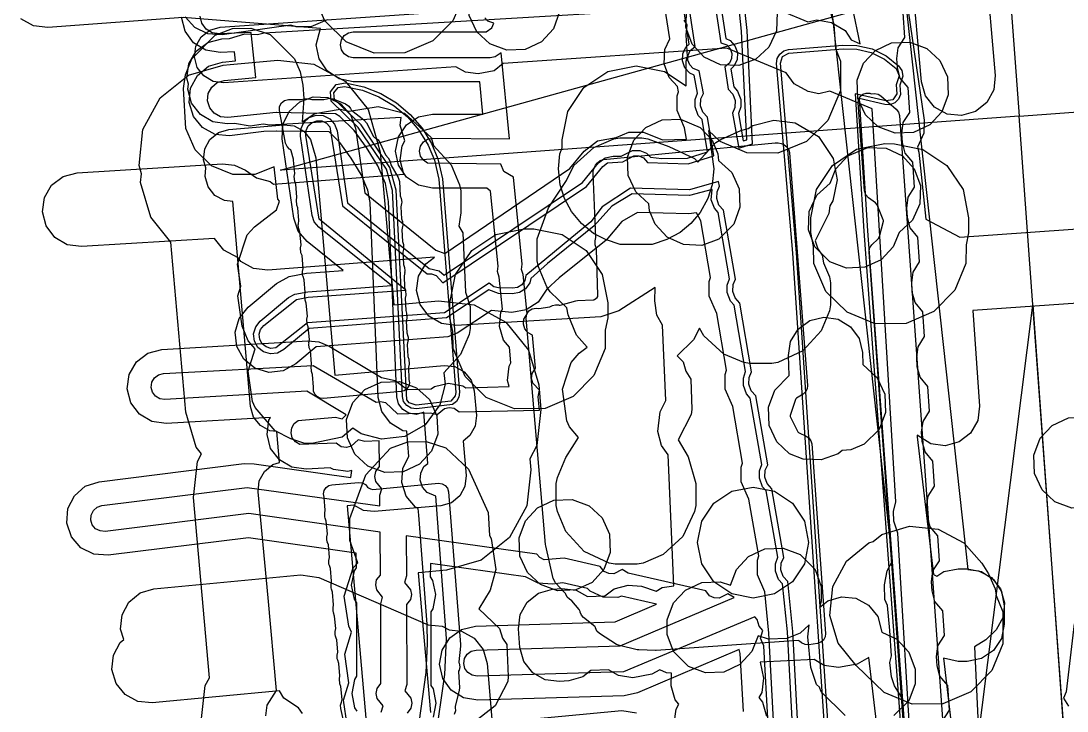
# Model space of a CAD drawing. Header units: metres. Extents: x -3943 to -3664, y 4962 to 6622.
# Drawn here: x -3884.9 to -3828.4, y 5643.8 to 5681.1 of the extents above; entities that cross this region are included whole.
import ezdxf

# ---------------------------------------------------------------- set-up
doc = ezdxf.new("R2010")
doc.units = ezdxf.units.M
doc.layers.add('AI_GREENING_EXCLUSIONS', color=1, linetype='Continuous')
doc.layers.add('AI_GREENING_LAWN', color=82, linetype='Continuous')

msp = doc.modelspace()

# ---------------------------------------------------------------- linework, layer by layer
at = {"layer": 'AI_GREENING_EXCLUSIONS'}
for points in [[(-3838.122, 5682.093), (-3833.914, 5715.825), (-3831.571, 5683.911), (-3830.985, 5675.932), (-3870.877, 5673.003), (-3838.122, 5682.093)], [(-3857.865, 5684.415), (-3856.948, 5684.074), (-3856.249, 5683.427), (-3855.84, 5682.545), (-3855.801, 5681.559), (-3856.142, 5680.642), (-3856.789, 5679.943), (-3857.671, 5679.534), (-3858.657, 5679.495), (-3859.574, 5679.836), (-3860.273, 5680.483), (-3860.682, 5681.365), (-3860.721, 5682.351), (-3860.38, 5683.268), (-3859.733, 5683.967), (-3858.851, 5684.376), (-3857.865, 5684.415)], [(-3845.926, 5683.542), (-3845.045, 5683.133), (-3844.397, 5682.434), (-3844.056, 5681.517), (-3844.095, 5680.531), (-3844.504, 5679.649), (-3845.203, 5679.002), (-3846.12, 5678.661), (-3847.107, 5678.7), (-3847.988, 5679.109), (-3848.635, 5679.808), (-3848.977, 5680.725), (-3848.937, 5681.711), (-3848.528, 5682.593), (-3847.829, 5683.24), (-3846.912, 5683.582), (-3845.926, 5683.542)], [(-3872.484, 5680.684), (-3871.434, 5680.332), (-3870.124, 5679.027), (-3869.824, 5678.317), (-3869.669, 5677.598), (-3869.63, 5676.881), (-3869.707, 5675.618), (-3869.019, 5676.066), (-3867.666, 5676.306), (-3867.154, 5676.196), (-3865.613, 5676.441), (-3864.184, 5676.08), (-3862.747, 5674.773), (-3862.609, 5674.339), (-3861.657, 5673.301), (-3861.203, 5672.217), (-3861.138, 5671.895), (-3861.138, 5670.708), (-3861.251, 5669.99), (-3861.033, 5669.628), (-3860.885, 5666.426), (-3860.633, 5665.656), (-3860.633, 5664.468), (-3860.698, 5664.146), (-3861.151, 5663.062), (-3862.058, 5662.07), (-3861.988, 5661.45), (-3862.273, 5660.34), (-3863.072, 5659.27), (-3864.173, 5658.639), (-3865.417, 5658.483), (-3866.527, 5658.768), (-3866.969, 5659.079), (-3867.544, 5658.601), (-3869.196, 5658.256), (-3869.62, 5658.275), (-3870.323, 5658.504), (-3871.171, 5658.933), (-3872.249, 5660.202), (-3872.396, 5660.528), (-3872.632, 5662.158), (-3872.257, 5663.362), (-3872.626, 5663.795), (-3872.951, 5664.589), (-3873.187, 5666.218), (-3873.024, 5666.755), (-3873.196, 5667.944), (-3872.686, 5669.518), (-3872.285, 5669.959), (-3871.091, 5670.869), (-3870.944, 5671.332), (-3871.018, 5671.452), (-3871.227, 5673.196), (-3872.264, 5672.779), (-3873.452, 5672.779), (-3874.617, 5673.249), (-3875.494, 5674.104), (-3875.992, 5675.255), (-3876.124, 5677.426), (-3876.007, 5678.153), (-3875.668, 5679.028), (-3874.409, 5680.307), (-3873.478, 5680.657), (-3872.484, 5680.684)], [(-3836.88, 5679.928), (-3835.963, 5679.587), (-3835.264, 5678.94), (-3834.855, 5678.058), (-3834.816, 5677.072), (-3835.157, 5676.155), (-3835.804, 5675.456), (-3836.686, 5675.047), (-3837.672, 5675.008), (-3838.589, 5675.349), (-3839.288, 5675.996), (-3839.697, 5676.878), (-3839.736, 5677.864), (-3839.395, 5678.781), (-3838.748, 5679.48), (-3837.866, 5679.889), (-3836.88, 5679.928)], [(-3823.848, 5669.772), (-3828.056, 5636.04), (-3830.399, 5667.954), (-3830.985, 5675.932), (-3791.092, 5678.861), (-3823.848, 5669.772)], [(-3866.386, 5677.516), (-3865.462, 5677.151), (-3864.62, 5676.647), (-3863.873, 5676.019), (-3863.236, 5675.279), (-3862.722, 5674.442), (-3862.382, 5673.63), (-3862.124, 5672.541), (-3861.216, 5661.029), (-3861.248, 5660.76), (-3861.38, 5660.522), (-3861.592, 5660.353), (-3863.539, 5660.128), (-3863.818, 5660.16), (-3864.062, 5660.299), (-3864.232, 5660.523), (-3864.3, 5660.795), (-3864.824, 5671.911), (-3865.162, 5673.071), (-3866.68, 5675.32), (-3868.145, 5676.734), (-3868.188, 5677.24), (-3867.877, 5677.642), (-3867.376, 5677.728), (-3866.386, 5677.516)], [(-3866.458, 5677.329), (-3865.563, 5676.978), (-3864.747, 5676.493), (-3864.024, 5675.887), (-3863.405, 5675.173), (-3862.907, 5674.364), (-3862.567, 5673.553), (-3862.323, 5672.525), (-3861.416, 5661.014), (-3861.438, 5660.821), (-3861.684, 5660.531), (-3863.557, 5660.328), (-3863.93, 5660.45), (-3864.052, 5660.609), (-3864.625, 5671.937), (-3864.98, 5673.156), (-3866.528, 5675.452), (-3867.966, 5676.822), (-3867.996, 5677.184), (-3867.774, 5677.471), (-3867.416, 5677.532), (-3866.458, 5677.329)], [(-3852.136, 5673.706), (-3851.795, 5674.623), (-3851.148, 5675.322), (-3850.266, 5675.731), (-3849.28, 5675.77), (-3848.204, 5675.322), (-3847.557, 5674.623), (-3847.255, 5673.9), (-3847.216, 5673.534), (-3846.508, 5672.884), (-3846.099, 5672.002), (-3846.06, 5671.016), (-3846.401, 5670.099), (-3847.207, 5669.293), (-3848.124, 5668.952), (-3849.11, 5668.991), (-3849.992, 5669.4), (-3850.639, 5670.099), (-3850.941, 5670.822), (-3850.98, 5671.188), (-3851.688, 5671.838), (-3852.097, 5672.72), (-3852.136, 5673.706)], [(-3855.417, 5659.485), (-3855.643, 5661.191), (-3855.181, 5662.629), (-3854.742, 5663.13), (-3854.322, 5663.451), (-3854.894, 5664.109), (-3855.347, 5665.192), (-3855.412, 5665.575), (-3856.317, 5666.449), (-3856.494, 5666.713), (-3856.948, 5667.796), (-3857.013, 5668.119), (-3857.013, 5669.306), (-3856.411, 5670.97), (-3855.434, 5672.456), (-3855.033, 5673.255), (-3853.959, 5674.243), (-3852.876, 5674.696), (-3852.553, 5674.761), (-3851.366, 5674.761), (-3851.043, 5674.696), (-3849.9, 5674.293), (-3848.508, 5673.641), (-3848.333, 5673.45), (-3847.363, 5674.497), (-3847.1, 5674.675), (-3846.012, 5675.161), (-3845.611, 5675.252), (-3845.361, 5675.417), (-3844.23, 5675.716), (-3843.07, 5675.559), (-3841.827, 5674.836), (-3841.025, 5673.647), (-3840.803, 5672.497), (-3841.037, 5671.351), (-3841.198, 5671.082), (-3841.266, 5670.677), (-3842.002, 5669.198), (-3841.853, 5668.761), (-3841.625, 5668.42), (-3841.541, 5668.001), (-3841.227, 5667.252), (-3841.162, 5666.929), (-3841.162, 5665.742), (-3841.227, 5665.419), (-3841.68, 5664.336), (-3842.668, 5663.262), (-3844.015, 5662.631), (-3844.337, 5662.566), (-3845.525, 5662.566), (-3845.847, 5662.631), (-3846.931, 5663.085), (-3848.004, 5664.073), (-3848.24, 5664.474), (-3848.57, 5663.845), (-3849.461, 5662.98), (-3849.138, 5662.671), (-3848.978, 5662.158), (-3848.715, 5661.731), (-3848.661, 5660.09), (-3848.693, 5659.818), (-3849.407, 5658.459), (-3848.861, 5657.525), (-3848.445, 5656.098), (-3848.445, 5654.911), (-3848.51, 5654.588), (-3849.141, 5653.241), (-3850.215, 5652.254), (-3851.298, 5651.8), (-3851.621, 5651.735), (-3852.808, 5651.735), (-3853.13, 5651.8), (-3854.477, 5652.431), (-3855.465, 5653.505), (-3855.918, 5654.588), (-3855.983, 5654.911), (-3855.983, 5656.098), (-3855.918, 5656.42), (-3855.465, 5657.504), (-3854.777, 5658.579), (-3855.271, 5659.16), (-3855.417, 5659.485)], [(-3840.233, 5673.79), (-3839.157, 5674.238), (-3838.171, 5674.199), (-3837.289, 5673.79), (-3836.642, 5673.091), (-3836.301, 5672.174), (-3836.34, 5671.188), (-3836.749, 5670.306), (-3837.469, 5669.65), (-3837.782, 5668.874), (-3838.429, 5668.175), (-3839.311, 5667.766), (-3840.297, 5667.727), (-3841.214, 5668.068), (-3842.02, 5668.874), (-3842.361, 5669.791), (-3842.322, 5670.777), (-3841.913, 5671.659), (-3841.193, 5672.315), (-3840.88, 5673.091), (-3840.233, 5673.79)], [(-3841.057, 5673.271), (-3839.76, 5674.139), (-3838.229, 5674.443), (-3837.707, 5674.438), (-3836.176, 5674.134), (-3834.879, 5673.266), (-3834.011, 5671.969), (-3833.707, 5670.438), (-3833.707, 5669.632), (-3833.838, 5668.973), (-3833.854, 5667.971), (-3834.458, 5666.526), (-3835.581, 5665.382), (-3837.09, 5664.735), (-3838.751, 5664.719), (-3840.273, 5665.339), (-3841.417, 5666.462), (-3842.064, 5667.971), (-3842.08, 5668.891), (-3842.229, 5669.641), (-3842.229, 5670.443), (-3841.925, 5671.974), (-3841.057, 5673.271)], [(-3860.554, 5668.676), (-3859.257, 5669.544), (-3857.726, 5669.848), (-3857.204, 5669.843), (-3855.673, 5669.539), (-3854.376, 5668.671), (-3853.508, 5667.374), (-3853.204, 5665.843), (-3853.204, 5665.037), (-3853.335, 5664.378), (-3853.351, 5663.376), (-3853.955, 5661.931), (-3855.078, 5660.787), (-3856.587, 5660.14), (-3858.248, 5660.124), (-3859.77, 5660.744), (-3860.914, 5661.867), (-3861.561, 5663.376), (-3861.577, 5664.296), (-3861.726, 5665.046), (-3861.726, 5665.848), (-3861.422, 5667.379), (-3860.554, 5668.676)], [(-3830.245, 5665.718), (-3827.355, 5625.823), (-3835.334, 5625.245), (-3867.251, 5622.933), (-3834.486, 5631.991), (-3830.245, 5665.718)], [(-3842.287, 5664.895), (-3841.529, 5665.08), (-3840.758, 5664.96), (-3840.091, 5664.554), (-3839.63, 5663.924), (-3839.446, 5663.166), (-3839.418, 5662.511), (-3838.646, 5661.8), (-3838.237, 5660.918), (-3838.198, 5659.932), (-3838.539, 5659.015), (-3839.345, 5658.209), (-3840.068, 5657.907), (-3840.535, 5657.868), (-3840.75, 5657.704), (-3841.667, 5657.363), (-3842.653, 5657.402), (-3843.376, 5657.704), (-3844.075, 5658.351), (-3844.484, 5659.233), (-3844.523, 5660.219), (-3844.182, 5661.136), (-3843.397, 5661.927), (-3843.442, 5662.997), (-3843.323, 5663.768), (-3842.917, 5664.435), (-3842.287, 5664.895)], [(-3864.454, 5661.609), (-3863.537, 5661.268), (-3862.838, 5660.621), (-3862.429, 5659.739), (-3862.39, 5658.753), (-3862.731, 5657.836), (-3863.378, 5657.137), (-3864.26, 5656.728), (-3865.246, 5656.689), (-3866.163, 5657.03), (-3866.862, 5657.677), (-3867.271, 5658.559), (-3867.31, 5659.545), (-3866.969, 5660.462), (-3866.322, 5661.161), (-3865.44, 5661.57), (-3864.454, 5661.609)], [(-3827.334, 5659.68), (-3826.417, 5659.339), (-3825.718, 5658.692), (-3825.309, 5657.81), (-3825.27, 5656.824), (-3825.611, 5655.907), (-3826.258, 5655.208), (-3827.14, 5654.799), (-3828.126, 5654.76), (-3829.043, 5655.101), (-3829.742, 5655.748), (-3830.151, 5656.63), (-3830.19, 5657.616), (-3829.849, 5658.533), (-3829.202, 5659.232), (-3828.32, 5659.641), (-3827.334, 5659.68)], [(-3846.5, 5650.132), (-3847.473, 5650.782), (-3848.124, 5651.756), (-3848.352, 5652.904), (-3848.124, 5654.052), (-3847.473, 5655.025), (-3846.5, 5655.675), (-3845.352, 5655.904), (-3844.204, 5655.675), (-3843.231, 5655.025), (-3842.58, 5654.052), (-3842.352, 5652.904), (-3842.58, 5651.756), (-3843.231, 5650.782), (-3844.204, 5650.132), (-3845.352, 5649.904), (-3846.5, 5650.132)], [(-3855.129, 5655.229), (-3854.212, 5654.888), (-3853.513, 5654.24), (-3853.104, 5653.359), (-3853.065, 5652.373), (-3853.406, 5651.456), (-3854.054, 5650.757), (-3854.935, 5650.347), (-3855.921, 5650.308), (-3856.838, 5650.65), (-3857.537, 5651.297), (-3857.946, 5652.178), (-3857.986, 5653.164), (-3857.644, 5654.081), (-3856.997, 5654.78), (-3856.116, 5655.19), (-3855.129, 5655.229)], [(-3838.87, 5652.955), (-3838.393, 5653.343), (-3836.898, 5653.79), (-3835.345, 5653.631), (-3833.971, 5652.89), (-3833.002, 5651.801), (-3832.633, 5651.221), (-3832.274, 5650.415), (-3832.226, 5650.05), (-3831.859, 5649.173), (-3831.859, 5647.434), (-3832.463, 5645.989), (-3833.587, 5644.845), (-3835.095, 5644.198), (-3836.756, 5644.182), (-3838.278, 5644.802), (-3839.776, 5646.269), (-3840.762, 5647.479), (-3841.209, 5648.974), (-3841.05, 5650.527), (-3840.309, 5651.901), (-3839.099, 5652.886), (-3838.87, 5652.955)]]:
    msp.add_lwpolyline(points, close=True, dxfattribs=at)
for points in [[(-3847.769, 5684.288), (-3847.093, 5679.892), (-3846.777, 5679.773), (-3846.592, 5679.572), (-3846.499, 5679.315), (-3846.511, 5679.042), (-3846.626, 5678.795), (-3846.881, 5678.591), (-3846.692, 5677.39), (-3846.44, 5677.115), (-3846.315, 5676.765), (-3846.335, 5676.391), (-3846.468, 5676.097), (-3846.121, 5674.205), (-3845.379, 5674.437), (-3845.67, 5680.55), (-3845.902, 5682.655)], [(-3841.032, 5601.789), (-3843.497, 5648.086), (-3843.769, 5650.678), (-3843.972, 5650.906), (-3844.142, 5651.365), (-3844.142, 5651.76), (-3844.017, 5652.11), (-3844.637, 5655.69), (-3844.839, 5655.919), (-3845.01, 5656.377), (-3845.01, 5656.773), (-3844.885, 5657.123), (-3845.504, 5660.703), (-3845.707, 5660.932), (-3845.878, 5661.39), (-3845.878, 5661.786), (-3845.753, 5662.135), (-3846.372, 5665.716), (-3846.575, 5665.945), (-3846.746, 5666.403), (-3846.746, 5666.799), (-3846.62, 5667.148), (-3847.24, 5670.729), (-3847.443, 5670.957), (-3847.613, 5671.416), (-3847.567, 5671.972), (-3848.789, 5671.648), (-3851.889, 5671.742), (-3852.991, 5671.062), (-3853.935, 5669.998), (-3856.467, 5667.963), (-3857.363, 5667.156), (-3857.416, 5666.925), (-3857.641, 5666.606), (-3857.972, 5666.399), (-3858.356, 5666.333), (-3859.106, 5666.354), (-3859.633, 5666.545), (-3861.92, 5665.037), (-3869.334, 5664.46), (-3870.693, 5663.321), (-3871.035, 5663.133), (-3871.423, 5663.091), (-3871.798, 5663.2), (-3872.102, 5663.444), (-3872.289, 5663.787), (-3872.332, 5664.174), (-3872.222, 5664.549), (-3871.978, 5664.853), (-3870.457, 5666.128), (-3870.115, 5666.316), (-3869.41, 5666.446), (-3864.893, 5666.778), (-3868.816, 5669.936), (-3869.057, 5670.219), (-3869.179, 5670.57), (-3869.806, 5674.844), (-3869.787, 5675.233), (-3869.619, 5675.586), (-3869.33, 5675.847), (-3868.962, 5675.978), (-3868.573, 5675.959), (-3868.22, 5675.791), (-3867.958, 5675.502), (-3867.828, 5675.134), (-3867.257, 5671.248), (-3862.856, 5667.706), (-3862.306, 5667.575), (-3862.048, 5667.333), (-3854.57, 5672.351), (-3853.709, 5673.407), (-3853.349, 5673.684), (-3852.904, 5673.773), (-3852.47, 5673.76), (-3851.862, 5674.077), (-3851.472, 5674.077), (-3851.111, 5673.929), (-3850.894, 5673.712), (-3850.279, 5673.644), (-3848.896, 5673.652), (-3847.81, 5673.992), (-3848.108, 5675.742), (-3848.311, 5675.97), (-3848.481, 5676.429), (-3848.481, 5676.824), (-3848.356, 5677.174), (-3848.527, 5678.137), (-3848.771, 5678.251), (-3849.034, 5678.539), (-3849.168, 5678.905), (-3849.15, 5679.295), (-3848.985, 5679.649), (-3848.802, 5679.817), (-3849.421, 5683.846)], [(-3840.731, 5601.781), (-3843.198, 5648.109), (-3843.471, 5650.8), (-3843.723, 5651.074), (-3843.848, 5651.424), (-3843.829, 5651.798), (-3843.695, 5652.092), (-3844.339, 5655.812), (-3844.591, 5656.087), (-3844.716, 5656.437), (-3844.696, 5656.811), (-3844.563, 5657.105), (-3845.207, 5660.825), (-3845.458, 5661.1), (-3845.584, 5661.45), (-3845.564, 5661.824), (-3845.431, 5662.118), (-3846.075, 5665.838), (-3846.326, 5666.112), (-3846.451, 5666.462), (-3846.432, 5666.837), (-3846.298, 5667.131), (-3846.943, 5670.851), (-3847.194, 5671.125), (-3847.319, 5671.475), (-3847.3, 5671.85), (-3847.166, 5672.144), (-3847.228, 5672.392), (-3848.78, 5671.948), (-3851.976, 5672.045), (-3853.498, 5671.023), (-3854.126, 5670.229), (-3857.631, 5667.324), (-3857.69, 5667.047), (-3857.848, 5666.824), (-3858.079, 5666.679), (-3858.348, 5666.633), (-3859.098, 5666.654), (-3859.364, 5666.715), (-3859.615, 5666.918), (-3862.031, 5665.316), (-3869.432, 5664.769), (-3871.125, 5663.419), (-3871.397, 5663.39), (-3871.659, 5663.466), (-3871.872, 5663.637), (-3872.003, 5663.877), (-3872.033, 5664.148), (-3871.956, 5664.41), (-3871.785, 5664.623), (-3870.025, 5666.03), (-3869.388, 5666.147), (-3864.112, 5666.534), (-3868.797, 5670.367), (-3869.509, 5674.887), (-3869.496, 5675.16), (-3869.379, 5675.407), (-3869.176, 5675.59), (-3868.919, 5675.681), (-3868.646, 5675.668), (-3868.399, 5675.551), (-3868.216, 5675.348), (-3867.537, 5671.088), (-3862.964, 5667.408), (-3862.72, 5667.416), (-3862.465, 5667.32), (-3862.116, 5666.926), (-3854.35, 5672.137), (-3853.477, 5673.217), (-3853.225, 5673.411), (-3852.383, 5673.457), (-3851.803, 5673.783), (-3851.53, 5673.783), (-3851.277, 5673.679), (-3851.055, 5673.417), (-3848.855, 5673.351), (-3847.469, 5673.784), (-3847.81, 5675.864), (-3848.062, 5676.138), (-3848.187, 5676.488), (-3848.168, 5676.862), (-3848.034, 5677.156), (-3848.264, 5678.374), (-3848.593, 5678.493), (-3848.778, 5678.694), (-3848.871, 5678.951), (-3848.859, 5679.224), (-3848.744, 5679.471), (-3848.477, 5679.679), (-3849.153, 5684.075)], [(-3847.444, 5684.15), (-3846.825, 5680.121), (-3846.599, 5680.015), (-3846.336, 5679.727), (-3846.202, 5679.361), (-3846.22, 5678.971), (-3846.385, 5678.617), (-3846.554, 5678.462), (-3846.394, 5677.512), (-3846.192, 5677.283), (-3846.021, 5676.824), (-3846.021, 5676.429), (-3846.146, 5676.079), (-3845.884, 5674.593), (-3845.69, 5674.654), (-3845.969, 5680.524), (-3846.201, 5682.629)], [(-3832.782, 5569.62), (-3835.66, 5611.372), (-3835.838, 5612.322), (-3835.75, 5612.676), (-3835.952, 5615.498), (-3836.089, 5615.834), (-3836.087, 5616.614), (-3835.988, 5617.101), (-3837.263, 5644.457), (-3837.707, 5645.172), (-3837.871, 5645.661), (-3837.97, 5646.436), (-3837.875, 5646.787), (-3837.959, 5648.149), (-3838.085, 5649.504), (-3838.234, 5649.835), (-3838.256, 5650.615), (-3838.108, 5651.382), (-3837.829, 5651.915), (-3841.327, 5683.907)], [(-3832.782, 5569.62), (-3835.66, 5611.372), (-3835.838, 5612.322), (-3835.75, 5612.676), (-3835.952, 5615.498), (-3836.089, 5615.834), (-3836.087, 5616.614), (-3835.988, 5617.101), (-3837.263, 5644.457), (-3837.707, 5645.172), (-3837.871, 5645.661), (-3837.97, 5646.436), (-3837.875, 5646.787), (-3837.959, 5648.149), (-3838.085, 5649.504), (-3838.234, 5649.835), (-3838.256, 5650.615), (-3838.108, 5651.382), (-3837.829, 5651.915), (-3841.327, 5683.907)], [(-3837.328, 5684.127), (-3833.754, 5651.444), (-3833.166, 5651.383), (-3832.479, 5651.013), (-3831.986, 5650.407), (-3831.763, 5649.66), (-3831.843, 5648.883), (-3832.214, 5648.197), (-3832.771, 5647.655), (-3833.39, 5647.274), (-3831.974, 5616.906), (-3831.864, 5616.098), (-3831.926, 5615.868), (-3831.855, 5614.347), (-3831.762, 5613.002), (-3831.619, 5612.671), (-3831.664, 5611.572), (-3828.971, 5572.497)], [(-3837.328, 5684.127), (-3833.754, 5651.444), (-3833.166, 5651.383), (-3832.479, 5651.013), (-3831.986, 5650.407), (-3831.763, 5649.66), (-3831.843, 5648.883), (-3832.214, 5648.197), (-3832.771, 5647.655), (-3833.39, 5647.274), (-3831.974, 5616.906), (-3831.864, 5616.098), (-3831.926, 5615.868), (-3831.855, 5614.347), (-3831.762, 5613.002), (-3831.619, 5612.671), (-3831.664, 5611.572), (-3828.971, 5572.497)], [(-3832.803, 5684.144), (-3832.271, 5678.127), (-3832.355, 5677.351), (-3832.73, 5676.667), (-3833.338, 5676.178), (-3834.087, 5675.959), (-3834.863, 5676.043), (-3835.548, 5676.418), (-3836.037, 5677.026), (-3836.256, 5677.775), (-3836.774, 5683.635)], [(-3837.192, 5683.11), (-3836.102, 5675.708), (-3836.125, 5675), (-3836.478, 5674.251), (-3836.397, 5673.988), (-3836.028, 5670.359), (-3834.181, 5669.386), (-3826.302, 5669.954)], [(-3842.035, 5601.814), (-3844.495, 5648.009), (-3844.719, 5650.239), (-3845.122, 5651.167), (-3845.122, 5651.958), (-3845.049, 5652.184), (-3845.579, 5655.245), (-3845.99, 5656.18), (-3845.99, 5656.971), (-3845.917, 5657.196), (-3846.447, 5660.258), (-3846.858, 5661.192), (-3846.858, 5661.984), (-3846.785, 5662.209), (-3847.315, 5665.271), (-3847.726, 5666.205), (-3847.726, 5666.997), (-3847.653, 5667.222), (-3848.183, 5670.283), (-3848.4, 5670.706), (-3848.819, 5670.648), (-3851.598, 5670.732), (-3852.434, 5670.232), (-3853.297, 5669.229), (-3855.829, 5667.193), (-3856.488, 5666.582), (-3856.954, 5665.88), (-3857.615, 5665.465), (-3858.384, 5665.334), (-3859.491, 5665.436), (-3861.33, 5664.211), (-3861.835, 5664.019), (-3868.957, 5663.472), (-3870.051, 5662.554), (-3870.735, 5662.179), (-3871.511, 5662.095), (-3872.26, 5662.313), (-3872.868, 5662.802), (-3873.243, 5663.486), (-3873.328, 5664.262), (-3873.109, 5665.011), (-3872.621, 5665.619), (-3871.1, 5666.895), (-3870.415, 5667.27), (-3869.483, 5667.444), (-3867.496, 5667.59), (-3869.443, 5669.157), (-3869.925, 5669.722), (-3870.168, 5670.424), (-3870.796, 5674.698), (-3870.756, 5675.478), (-3870.422, 5676.183), (-3869.843, 5676.706), (-3869.108, 5676.968), (-3868.328, 5676.928), (-3867.623, 5676.594), (-3867.1, 5676.015), (-3866.838, 5675.28), (-3866.324, 5671.781), (-3862.482, 5668.689), (-3862.008, 5668.51), (-3855.254, 5673.096), (-3854.483, 5674.039), (-3853.764, 5674.594), (-3852.75, 5674.769), (-3852.059, 5675.057), (-3851.279, 5675.059), (-3850.248, 5674.644), (-3848.945, 5674.685), (-3849.05, 5675.296), (-3849.462, 5676.231), (-3849.462, 5677.022), (-3849.388, 5677.248), (-3849.436, 5677.526), (-3849.889, 5678.02), (-3850.156, 5678.753), (-3850.122, 5679.533), (-3849.857, 5680.1), (-3850.283, 5682.874)], [(-3861.299, 5681.68), (-3861.571, 5681.067), (-3862.651, 5679.987), (-3864.16, 5679.34), (-3865.821, 5679.324), (-3867.343, 5679.944), (-3868.487, 5681.067), (-3869.134, 5682.576)], [(-3849.608, 5643.144), (-3849.515, 5643.919), (-3849.369, 5644.178), (-3849.561, 5644.42), (-3849.776, 5645.17), (-3849.762, 5645.862), (-3850.027, 5645.87), (-3850.384, 5646.031), (-3850.83, 5645.796), (-3851.844, 5645.606), (-3852.616, 5645.719), (-3853.154, 5646.039), (-3854.126, 5645.989), (-3854.553, 5645.654), (-3855.304, 5645.442), (-3855.802, 5645.403), (-3856.577, 5645.495), (-3857.258, 5645.877), (-3857.74, 5646.49), (-3857.952, 5647.241), (-3858.03, 5648.239), (-3857.937, 5649.015), (-3857.555, 5649.696), (-3856.94, 5650.179), (-3856.188, 5650.389), (-3855.689, 5650.427), (-3854.914, 5650.334), (-3854.297, 5649.986), (-3853.355, 5650.034), (-3852.857, 5650.406), (-3852.1, 5650.597), (-3851.38, 5650.557), (-3850.591, 5650.289), (-3850.256, 5650.487), (-3849.63, 5650.576), (-3849.937, 5657.648), (-3850.305, 5658.149), (-3850.49, 5658.907), (-3850.369, 5659.957), (-3850.065, 5660.58), (-3850.241, 5664.643), (-3850.558, 5665.189), (-3850.661, 5665.963), (-3850.647, 5666.669), (-3852.604, 5665.41), (-3853.569, 5665.095), (-3861.414, 5664.633), (-3862.187, 5664.74), (-3862.86, 5665.135), (-3863.331, 5665.757), (-3863.528, 5666.512), (-3863.421, 5667.285), (-3863.026, 5667.959), (-3862.561, 5668.31), (-3871.569, 5667.611), (-3872.343, 5667.704), (-3873.024, 5668.086), (-3873.169, 5668.27), (-3873.945, 5668.69), (-3874.454, 5669.316), (-3881.628, 5668.883), (-3882.401, 5668.988), (-3883.075, 5669.382), (-3883.547, 5670.004), (-3883.745, 5670.758), (-3883.639, 5671.531), (-3883.246, 5672.205), (-3882.624, 5672.677), (-3881.869, 5672.875), (-3874.019, 5673.35), (-3873.372, 5673.283), (-3872.78, 5673.012), (-3872.17, 5672.601), (-3871.446, 5672.396), (-3871.446, 5672.396), (-3871.259, 5672.249), (-3864.221, 5672.795), (-3864.424, 5673.558), (-3864.317, 5674.331), (-3864.162, 5674.595), (-3864.421, 5675.433), (-3864.362, 5675.861), (-3871.456, 5675.444), (-3871.826, 5675.494), (-3872.523, 5675.381), (-3873.371, 5675.532), (-3873.766, 5675.509), (-3874.539, 5675.616), (-3875.212, 5676.01), (-3875.683, 5676.633), (-3875.88, 5677.388), (-3875.844, 5677.645), (-3875.933, 5677.986), (-3875.826, 5678.759), (-3875.431, 5679.432), (-3874.809, 5679.903), (-3874.054, 5680.1), (-3873.637, 5680.124), (-3872.817, 5680.37), (-3872.127, 5680.34), (-3871.767, 5680.434), (-3851.72, 5681.613)], [(-3836.763, 5640.558), (-3837.541, 5653.415), (-3837.748, 5654.058), (-3837.764, 5654.591), (-3837.643, 5655.102), (-3838.926, 5676.317), (-3841.205, 5677.271), (-3841.808, 5677.14), (-3842.381, 5677.257), (-3843.124, 5677.664), (-3843.567, 5678.26), (-3846.768, 5679.6), (-3858.853, 5678.768), (-3859.333, 5678.381), (-3860.207, 5678.206), (-3860.888, 5678.302), (-3861.407, 5678.593), (-3873.934, 5677.73), (-3874.514, 5677.805), (-3875.022, 5678.096), (-3875.38, 5678.559), (-3875.533, 5679.124), (-3875.458, 5679.704), (-3875.167, 5680.212), (-3874.704, 5680.57), (-3874.14, 5680.723), (-3861.597, 5681.587)], [(-3841.197, 5681.612), (-3840.995, 5680.878), (-3840.902, 5679.577), (-3840.634, 5678.888), (-3840.634, 5677.305), (-3841.312, 5675.684), (-3842.472, 5674.55), (-3844.014, 5673.926), (-3845.694, 5673.945), (-3847.139, 5674.55), (-3847.766, 5675.151), (-3847.471, 5673.076), (-3847.56, 5672.227), (-3847.792, 5671.486), (-3848.207, 5670.719), (-3848.707, 5670.128), (-3849.287, 5669.638), (-3850.005, 5669.261), (-3850.795, 5668.991), (-3852.534, 5668.991), (-3853.329, 5669.261), (-3853.979, 5669.595), (-3854.626, 5670.128), (-3855.166, 5670.782), (-3855.533, 5671.486), (-3855.77, 5672.227), (-3855.77, 5672.227), (-3855.86, 5673.076), (-3855.786, 5673.888), (-3855.665, 5674.217), (-3855.665, 5674.643), (-3855.36, 5676.174), (-3854.493, 5677.472), (-3853.196, 5678.339), (-3851.665, 5678.643), (-3850.134, 5678.339), (-3848.976, 5677.565), (-3848.976, 5678.888), (-3848.891, 5679.142), (-3848.975, 5680.303), (-3848.906, 5680.854), (-3849.073, 5681.104)], [(-3843.773, 5681.599), (-3842.393, 5681.021), (-3841.914, 5681.126), (-3841.124, 5680.99), (-3840.383, 5680.556), (-3840.055, 5680.042), (-3839.563, 5679.837), (-3839.976, 5681.815)], [(-3835.098, 5643.302), (-3834.748, 5643.854), (-3834.837, 5645.192), (-3835.257, 5645.693), (-3835.409, 5646.258), (-3835.442, 5646.757), (-3835.366, 5647.337), (-3835.016, 5647.889), (-3835.105, 5649.227), (-3835.525, 5649.727), (-3835.677, 5650.292), (-3835.71, 5650.791), (-3835.634, 5651.372), (-3835.284, 5651.923), (-3835.373, 5653.261), (-3835.793, 5653.762), (-3835.945, 5654.327), (-3835.978, 5654.826), (-3835.903, 5655.406), (-3835.553, 5655.958), (-3835.642, 5657.296), (-3836.061, 5657.796), (-3836.213, 5658.362), (-3836.247, 5658.861), (-3836.171, 5659.441), (-3835.821, 5659.992), (-3835.91, 5661.331), (-3836.33, 5661.831), (-3836.482, 5662.396), (-3836.515, 5662.895), (-3836.439, 5663.475), (-3836.089, 5664.027), (-3836.178, 5665.365), (-3836.598, 5665.866), (-3836.75, 5666.431), (-3836.783, 5666.93), (-3836.707, 5667.51), (-3836.357, 5668.062), (-3836.446, 5669.4), (-3836.866, 5669.9), (-3837.018, 5670.466), (-3837.051, 5670.964), (-3836.975, 5671.545), (-3836.625, 5672.096), (-3836.714, 5673.435), (-3837.134, 5673.935), (-3837.286, 5674.5), (-3837.319, 5674.999), (-3837.243, 5675.579), (-3836.893, 5676.131), (-3836.982, 5677.469), (-3837.402, 5677.97), (-3837.554, 5678.535), (-3837.587, 5679.034), (-3837.512, 5679.614), (-3837.162, 5680.166), (-3837.251, 5681.504)], [(-3866.735, 5643.798), (-3866.861, 5643.985), (-3867.016, 5644.749), (-3866.867, 5645.515), (-3866.755, 5645.684), (-3866.758, 5649.66), (-3866.884, 5649.847), (-3867.039, 5650.612), (-3866.89, 5651.378), (-3866.779, 5651.545), (-3866.786, 5652.341), (-3872.608, 5653.164), (-3880.191, 5652.22), (-3880.97, 5652.277), (-3881.667, 5652.627), (-3882.177, 5653.217), (-3882.423, 5653.958), (-3882.367, 5654.736), (-3882.016, 5655.434), (-3881.426, 5655.944), (-3880.685, 5656.19), (-3872.839, 5657.166), (-3872.312, 5657.162), (-3867.082, 5656.423), (-3867.027, 5656.795), (-3867.248, 5656.737), (-3868.021, 5656.844), (-3868.196, 5656.946), (-3869.495, 5656.869), (-3870.268, 5656.975), (-3870.941, 5657.369), (-3871.413, 5657.991), (-3871.61, 5658.746), (-3871.504, 5659.519), (-3871.42, 5659.662), (-3877.052, 5659.331), (-3877.825, 5659.438), (-3878.498, 5659.833), (-3878.969, 5660.455), (-3879.166, 5661.21), (-3879.059, 5661.983), (-3878.664, 5662.656), (-3878.042, 5663.127), (-3877.287, 5663.324), (-3869.4, 5663.788), (-3868.809, 5663.734), (-3868.259, 5663.509), (-3865.421, 5661.818), (-3864.687, 5661.654), (-3864.019, 5661.174), (-3862.748, 5661.2), (-3862.564, 5661.33), (-3861.804, 5661.505), (-3861.034, 5661.376), (-3860.862, 5661.268), (-3858.524, 5661.337), (-3858.616, 5661.649), (-3858.535, 5662.426), (-3858.438, 5662.604), (-3858.515, 5663.45), (-3858.826, 5663.827), (-3859.054, 5664.574), (-3858.978, 5665.351), (-3858.895, 5665.506), (-3859.067, 5667.23), (-3859.157, 5667.532), (-3859.126, 5667.822), (-3859.532, 5671.884), (-3859.74, 5672.043), (-3862.665, 5672.043), (-3863.43, 5672.195), (-3864.079, 5672.629), (-3864.513, 5673.278), (-3864.665, 5674.043), (-3864.513, 5674.808), (-3864.079, 5675.457), (-3863.43, 5675.891), (-3862.665, 5676.043), (-3859.947, 5676.043), (-3860.12, 5677.782), (-3866.948, 5677.782), (-3867.713, 5677.935), (-3868.362, 5678.368), (-3868.796, 5679.017), (-3868.948, 5679.782), (-3868.726, 5680.652), (-3876.145, 5681.256), (-3883.45, 5680.71), (-3884.225, 5680.804), (-3884.904, 5681.188)], [(-3865.447, 5643.74), (-3865.34, 5644.092), (-3865.662, 5644.487), (-3865.716, 5644.754), (-3865.664, 5645.022), (-3865.453, 5645.29), (-3865.47, 5649.603), (-3865.363, 5649.954), (-3865.685, 5650.349), (-3865.739, 5650.617), (-3865.687, 5650.885), (-3865.476, 5651.153), (-3865.497, 5653.472), (-3872.597, 5654.476), (-3880.352, 5653.51), (-3880.624, 5653.53), (-3880.868, 5653.653), (-3881.047, 5653.859), (-3881.133, 5654.118), (-3881.113, 5654.391), (-3880.991, 5654.635), (-3880.784, 5654.814), (-3880.525, 5654.9), (-3872.678, 5655.876), (-3865.51, 5654.887), (-3865.516, 5655.461), (-3865.41, 5655.813), (-3865.734, 5656.206), (-3865.79, 5656.474), (-3865.739, 5656.742), (-3865.53, 5657.011), (-3865.543, 5658.406), (-3866.328, 5658.36), (-3866.685, 5658.448), (-3867.061, 5658.104), (-3867.325, 5658.035), (-3867.596, 5658.072), (-3867.875, 5658.268), (-3869.843, 5658.204), (-3870.078, 5658.342), (-3870.243, 5658.559), (-3870.312, 5658.824), (-3870.275, 5659.094), (-3870.137, 5659.33), (-3869.92, 5659.495), (-3867.908, 5659.668), (-3867.551, 5659.58), (-3867.326, 5659.81), (-3869.456, 5661.08), (-3877.128, 5660.629), (-3877.399, 5660.666), (-3877.634, 5660.804), (-3877.799, 5661.022), (-3877.868, 5661.286), (-3877.831, 5661.557), (-3877.692, 5661.793), (-3877.475, 5661.957), (-3877.21, 5662.026), (-3869.117, 5662.471), (-3865.72, 5660.482), (-3865.479, 5660.524), (-3865.212, 5660.465), (-3864.559, 5659.858), (-3862.772, 5659.911), (-3862.418, 5659.812), (-3862.031, 5660.144), (-3861.765, 5660.206), (-3861.496, 5660.16), (-3861.223, 5659.957), (-3856.897, 5660.049), (-3856.965, 5660.782), (-3856.888, 5661.142), (-3857.244, 5661.507), (-3857.322, 5661.768), (-3857.293, 5662.04), (-3857.107, 5662.326), (-3857.27, 5664.105), (-3857.507, 5664.231), (-3857.68, 5664.442), (-3857.76, 5664.703), (-3857.734, 5664.975), (-3857.563, 5665.25), (-3857.776, 5667.378), (-3857.862, 5667.651), (-3857.831, 5667.929), (-3858.3, 5672.63), (-3858.821, 5672.945), (-3858.979, 5673.343), (-3862.933, 5673.396), (-3863.16, 5673.548), (-3863.312, 5673.775), (-3863.365, 5674.043), (-3863.312, 5674.311), (-3863.16, 5674.538), (-3862.933, 5674.69), (-3862.665, 5674.743), (-3858.507, 5674.708), (-3858.969, 5679.34), (-3859.288, 5679.136), (-3859.556, 5679.082), (-3866.948, 5679.082), (-3867.216, 5679.136), (-3867.443, 5679.287), (-3867.595, 5679.514), (-3867.648, 5679.782), (-3867.595, 5680.05), (-3867.443, 5680.277), (-3867.216, 5680.429), (-3866.948, 5680.482), (-3859.779, 5680.482), (-3859.472, 5680.7), (-3859.365, 5680.953), (-3859.677, 5681.06), (-3859.848, 5681.234)], [(-3863.489, 5642.525), (-3863.006, 5645.883), (-3862.932, 5647.434), (-3862.953, 5648.499), (-3863.41, 5654.382), (-3863.438, 5654.741), (-3863.583, 5654.815), (-3864.09, 5655.408), (-3864.332, 5656.15), (-3864.272, 5656.928), (-3863.957, 5657.548), (-3864.062, 5658.911), (-3864.279, 5658.944), (-3864.947, 5659.346), (-3865.411, 5659.974), (-3865.599, 5660.732), (-3866.045, 5671.265), (-3866.16, 5671.93), (-3866.532, 5672.783), (-3867.063, 5673.665), (-3867.681, 5674.505), (-3868.254, 5675.075), (-3871.102, 5675.119), (-3871.114, 5675.121), (-3871.774, 5675.099), (-3873.629, 5674.866), (-3874.405, 5674.942), (-3875.094, 5675.31), (-3875.589, 5675.913), (-3875.816, 5676.659), (-3875.739, 5677.436), (-3875.372, 5678.124), (-3874.769, 5678.619), (-3874.022, 5678.846), (-3873.309, 5678.917), (-3873.36, 5679.404), (-3874.14, 5679.369), (-3874.911, 5679.488), (-3875.578, 5679.893), (-3876.04, 5680.522), (-3876.225, 5681.28)], [(-3868.353, 5681.123), (-3869.248, 5680.751), (-3870.039, 5680.751), (-3870.318, 5680.846), (-3874.032, 5680.323), (-3874.811, 5680.367), (-3875.514, 5680.706), (-3876.034, 5681.288)], [(-3862.533, 5642.147), (-3862.011, 5645.775), (-3861.918, 5647.723), (-3862.488, 5655.414), (-3862.965, 5655.601), (-3863.218, 5655.897), (-3863.339, 5656.268), (-3863.309, 5656.657), (-3863.132, 5657.005), (-3862.925, 5657.182), (-3863.139, 5659.948), (-3863.175, 5659.921), (-3863.554, 5659.827), (-3863.94, 5659.885), (-3864.274, 5660.086), (-3864.506, 5660.4), (-3864.6, 5660.779), (-3865.046, 5671.312), (-3865.212, 5672.287), (-3865.632, 5673.252), (-3866.235, 5674.226), (-3866.895, 5675.16), (-3867.668, 5675.917), (-3867.908, 5676.059), (-3871.106, 5676.119), (-3871.108, 5676.12), (-3873.727, 5675.861), (-3874.115, 5675.899), (-3874.46, 5676.083), (-3874.707, 5676.384), (-3874.821, 5676.758), (-3874.782, 5677.146), (-3874.599, 5677.49), (-3874.297, 5677.738), (-3873.924, 5677.851), (-3872.21, 5678.02), (-3872.464, 5680.444), (-3874.184, 5680.368), (-3874.569, 5680.428), (-3874.903, 5680.63), (-3875.133, 5680.945), (-3875.226, 5681.324)], [(-3841.438, 5642.179), (-3843.208, 5668.537), (-3844.079, 5678.769), (-3844.048, 5679.041), (-3843.915, 5679.281), (-3843.7, 5679.451), (-3843.437, 5679.526), (-3840.508, 5679.76), (-3839.745, 5679.749), (-3838.92, 5679.558), (-3838.162, 5679.186), (-3837.501, 5678.644), (-3837.316, 5678.394), (-3837.257, 5678.09), (-3837.42, 5677.593), (-3837.389, 5677.101), (-3837.496, 5676.843), (-3837.696, 5676.648), (-3837.956, 5676.546), (-3838.235, 5676.554), (-3839.616, 5676.875), (-3839.174, 5669.735), (-3834.659, 5609.106)], [(-3837.288, 5588.075), (-3841.239, 5642.193), (-3843.009, 5668.552), (-3843.879, 5678.786), (-3843.762, 5679.151), (-3843.421, 5679.327), (-3840.492, 5679.56), (-3839.748, 5679.549), (-3838.97, 5679.364), (-3838.254, 5679.008), (-3837.631, 5678.492), (-3837.457, 5678.096), (-3837.62, 5677.62), (-3837.585, 5677.139), (-3837.805, 5676.816), (-3838.189, 5676.748), (-3839.832, 5677.131), (-3839.374, 5669.722), (-3834.843, 5608.883), (-3832.387, 5609.177), (-3832.01, 5609.066), (-3831.829, 5608.716), (-3831.603, 5605.692)], [(-3875.162, 5643.25), (-3874.946, 5645.189), (-3874.723, 5645.595), (-3875.583, 5655.346), (-3875.371, 5657.288), (-3875.146, 5657.698), (-3875.438, 5658.059), (-3875.988, 5659.937), (-3876.799, 5669.129), (-3876.799, 5669.129), (-3877.887, 5670.469), (-3878.443, 5672.339), (-3878.393, 5672.814), (-3878.525, 5673.266), (-3878.315, 5675.206), (-3877.378, 5676.917), (-3875.857, 5678.139), (-3873.985, 5678.686), (-3873.592, 5678.721), (-3871.025, 5678.948), (-3869.085, 5678.737), (-3867.374, 5677.8), (-3866.152, 5676.28), (-3865.492, 5673.99), (-3864.765, 5665.742), (-3862.353, 5665.955), (-3860.414, 5665.744), (-3858.703, 5664.807), (-3857.481, 5663.286), (-3856.933, 5661.414), (-3856.816, 5660.081), (-3857.027, 5658.142), (-3857.419, 5657.426), (-3857.366, 5656.826), (-3857.577, 5654.887), (-3858.514, 5653.176), (-3860.035, 5651.954), (-3861.907, 5651.406), (-3863.443, 5651.271), (-3862.778, 5643.738)], [(-3871.675, 5643.549), (-3871.61, 5644.13), (-3871.1, 5644.924), (-3871.541, 5649.927), (-3872.096, 5655.653), (-3872.033, 5656.236), (-3871.751, 5656.75), (-3871.293, 5657.116), (-3870.93, 5657.222), (-3870.93, 5657.222), (-3871.078, 5658.905), (-3871.452, 5658.944), (-3871.968, 5659.224), (-3872.336, 5659.681), (-3872.501, 5660.245), (-3873.46, 5671.323), (-3873.908, 5671.369), (-3874.422, 5671.648), (-3874.791, 5672.102), (-3874.958, 5672.663), (-3874.909, 5673.13), (-3875.039, 5673.574), (-3874.976, 5674.156), (-3874.695, 5674.669), (-3874.239, 5675.036), (-3873.677, 5675.2), (-3870.717, 5675.461), (-3870.135, 5675.398), (-3869.622, 5675.117), (-3869.255, 5674.661), (-3868.979, 5673.682), (-3867.944, 5661.948), (-3862.046, 5662.469), (-3861.464, 5662.405), (-3860.951, 5662.124), (-3860.584, 5661.668), (-3860.42, 5661.106), (-3860.302, 5659.774), (-3860.366, 5659.192), (-3860.647, 5658.678), (-3861.016, 5658.381), (-3860.852, 5656.519), (-3860.916, 5655.937), (-3861.197, 5655.424), (-3861.653, 5655.057), (-3862.215, 5654.893), (-3865.818, 5654.575), (-3866.4, 5654.638), (-3866.918, 5654.926), (-3867.276, 5654.894), (-3866.265, 5643.431)], [(-3826.015, 5665.964), (-3833.473, 5665.427), (-3833.117, 5660.264), (-3833.217, 5659.49), (-3833.605, 5658.813), (-3834.222, 5658.336), (-3834.975, 5658.131), (-3835.749, 5658.23), (-3836.486, 5658.695), (-3836.493, 5658.614), (-3835.61, 5651.176), (-3835.42, 5651.089), (-3835.046, 5651.339), (-3834.281, 5651.491), (-3833.781, 5651.491), (-3833.016, 5651.339), (-3832.367, 5650.905), (-3831.933, 5650.256), (-3831.781, 5649.491), (-3831.781, 5648.491), (-3831.933, 5647.726), (-3832.367, 5647.077), (-3833.016, 5646.643), (-3833.781, 5646.491), (-3834.281, 5646.491), (-3835.074, 5646.662), (-3834.177, 5639.115)], [(-3867.287, 5643.06), (-3867.481, 5644.399), (-3867.19, 5645.338), (-3867.415, 5646.887), (-3867.05, 5648.061), (-3867.199, 5648.389), (-3867.434, 5650.019), (-3866.962, 5651.533), (-3866.696, 5651.805), (-3867.132, 5653.015), (-3867.132, 5654.202), (-3866.27, 5656.563), (-3864.933, 5657.993), (-3864.002, 5658.343), (-3863.008, 5658.37), (-3861.958, 5658.018), (-3860.734, 5656.859), (-3859.659, 5654.525), (-3859.594, 5653.284), (-3859.502, 5653.116), (-3859.25, 5651.45), (-3859.56, 5650.328), (-3860.175, 5649.325), (-3859.052, 5648.259), (-3858.893, 5647.747), (-3858.654, 5647.393), (-3858.576, 5645.678), (-3858.608, 5645.407), (-3859.291, 5644.082), (-3860.512, 5643.141)], [(-3844.532, 5643.084), (-3844.772, 5647.334), (-3844.951, 5647.743), (-3844.832, 5648.153), (-3845.029, 5648.391), (-3845.138, 5648.75), (-3845.266, 5648.895), (-3852.354, 5645.933), (-3860.265, 5645.695), (-3860.534, 5645.74), (-3860.766, 5645.885), (-3860.924, 5646.108), (-3860.986, 5646.374), (-3860.941, 5646.643), (-3860.796, 5646.875), (-3860.573, 5647.033), (-3860.307, 5647.094), (-3852.528, 5647.328), (-3846.381, 5649.943), (-3846.72, 5650.132), (-3847.178, 5649.909), (-3847.451, 5649.917), (-3847.7, 5650.029), (-3847.913, 5650.295), (-3852.102, 5651.261), (-3852.419, 5651.446), (-3852.877, 5651.223), (-3853.15, 5651.231), (-3853.399, 5651.343), (-3853.612, 5651.609), (-3855.559, 5652.058), (-3856.633, 5651.971), (-3856.878, 5652.092), (-3857.039, 5652.276), (-3864.095, 5653.273), (-3864.076, 5651.108), (-3864.184, 5650.757), (-3863.861, 5650.362), (-3863.807, 5650.094), (-3863.859, 5649.826), (-3864.07, 5649.558), (-3864.053, 5645.246), (-3864.161, 5644.894), (-3863.839, 5644.5), (-3863.784, 5644.232), (-3863.837, 5643.964), (-3864.047, 5643.696)], [(-3840.373, 5643.561), (-3841.669, 5644.839), (-3841.763, 5645.09), (-3841.922, 5645.237), (-3842.24, 5646.155), (-3842.386, 5647.813), (-3842.315, 5648.469), (-3842.813, 5648.022), (-3843.536, 5647.72), (-3844.522, 5647.681), (-3845.083, 5647.873), (-3845.412, 5647.018), (-3846.059, 5646.319), (-3846.941, 5645.91), (-3847.927, 5645.871), (-3848.844, 5646.212), (-3849.65, 5647.018), (-3849.991, 5647.935), (-3849.991, 5648.727), (-3849.65, 5649.644), (-3849.003, 5650.343), (-3848.121, 5650.752), (-3847.135, 5650.791), (-3847.135, 5650.791), (-3846.574, 5650.599), (-3846.245, 5651.454), (-3845.598, 5652.153), (-3844.716, 5652.562), (-3843.73, 5652.601), (-3842.813, 5652.26), (-3842.007, 5651.454), (-3841.666, 5650.537), (-3841.666, 5649.745), (-3841.767, 5649.401), (-3841.318, 5649.762), (-3840.569, 5649.981), (-3839.794, 5649.896), (-3839.109, 5649.522), (-3838.62, 5648.913), (-3838.393, 5648.069), (-3837.588, 5647.692), (-3836.941, 5646.993), (-3836.6, 5646.076), (-3836.6, 5645.284), (-3836.941, 5644.367), (-3837.747, 5643.561)], [(-3845.873, 5643.779), (-3846.05, 5646.909), (-3846.107, 5647.125), (-3851.592, 5644.792), (-3852.315, 5644.634), (-3860.226, 5644.396), (-3860.996, 5644.525), (-3861.657, 5644.939), (-3862.11, 5645.574), (-3862.285, 5646.335), (-3862.156, 5647.104), (-3861.742, 5647.766), (-3861.107, 5648.219), (-3860.346, 5648.394), (-3852.811, 5648.621), (-3850.57, 5649.574), (-3852.452, 5650.02), (-3852.662, 5649.941), (-3853.442, 5649.964), (-3854.154, 5650.284), (-3854.293, 5650.432), (-3855.623, 5650.739), (-3856.191, 5650.664), (-3856.97, 5650.715), (-3857.644, 5651.048), (-3862.781, 5651.775), (-3862.788, 5651.051), (-3862.662, 5650.864), (-3862.507, 5650.099), (-3862.656, 5649.333), (-3862.768, 5649.164), (-3862.765, 5645.189), (-3862.64, 5645.002), (-3862.484, 5644.237), (-3862.634, 5643.471)], [(-3869.687, 5643.684), (-3869.915, 5643.982), (-3870.701, 5644.508), (-3870.944, 5644.9), (-3877.806, 5644.247), (-3878.582, 5644.325), (-3879.269, 5644.696), (-3879.763, 5645.3), (-3879.987, 5646.048), (-3879.908, 5646.824), (-3879.538, 5647.511), (-3879.349, 5647.665), (-3879.519, 5648.229), (-3879.44, 5649.005), (-3879.07, 5649.692), (-3878.465, 5650.185), (-3877.717, 5650.409), (-3869.789, 5651.165), (-3868.808, 5651.011), (-3862.9, 5648.466), (-3862.151, 5648.399), (-3861.767, 5648.198), (-3861.104, 5648.118), (-3860.421, 5647.74), (-3859.935, 5647.13), (-3859.719, 5646.38), (-3859.122, 5639.293)], [(-3828.015, 5648.518), (-3828.433, 5644.84), (-3828.581, 5644.504), (-3828.307, 5644.074)], [(-3838.15, 5638.647), (-3839.106, 5646.698), (-3839.729, 5646.34), (-3840.744, 5646.154), (-3841.516, 5646.269), (-3842.053, 5646.592), (-3844.976, 5646.451), (-3844.795, 5645.582), (-3844.884, 5644.807), (-3845.035, 5644.535), (-3844.835, 5644.28), (-3844.623, 5643.529)], [(-3859.887, 5643.138), (-3852.444, 5643.847), (-3851.654, 5643.707)]]:
    msp.add_lwpolyline(points, dxfattribs=at)
at = {"layer": 'AI_GREENING_LAWN'}
for points in [[(-3867.109, 5676.332), (-3867.103, 5676.335), (-3867.071, 5676.27), (-3867.046, 5676.244), (-3866.379, 5675.726), (-3866.244, 5675.566), (-3865.854, 5674.831), (-3865.833, 5674.802), (-3865.803, 5674.78), (-3865.737, 5674.745), (-3865.606, 5674.647), (-3865.514, 5674.511), (-3865.205, 5673.835), (-3865.071, 5673.683), (-3864.961, 5673.474), (-3864.918, 5673.302), (-3864.523, 5672.623), (-3864.455, 5672.401), (-3864.41, 5671.63), (-3864.358, 5671.476), (-3864.333, 5671.287), (-3864.352, 5671.211), (-3864.346, 5671.21), (-3864.382, 5671.031), (-3864.351, 5670.392), (-3864.299, 5670.235), (-3864.275, 5670.047), (-3864.294, 5669.972), (-3864.288, 5669.971), (-3864.324, 5669.792), (-3864.292, 5669.153), (-3864.242, 5669.001), (-3864.229, 5668.733), (-3864.265, 5668.576), (-3864.234, 5667.914), (-3864.182, 5667.757), (-3864.158, 5667.568), (-3864.177, 5667.494), (-3864.171, 5667.493), (-3864.207, 5667.314), (-3864.175, 5666.675), (-3864.125, 5666.523), (-3864.113, 5666.255), (-3864.148, 5666.098), (-3864.117, 5665.436), (-3864.067, 5665.284), (-3864.054, 5665.016), (-3864.09, 5664.86), (-3864.061, 5664.221), (-3864.008, 5664.046), (-3864.011, 5664.045), (-3863.99, 5663.993), (-3863.983, 5663.83), (-3863.998, 5663.777), (-3863.996, 5663.776), (-3864.032, 5663.597), (-3864, 5662.958), (-3863.95, 5662.806), (-3863.937, 5662.538), (-3863.973, 5662.382), (-3863.942, 5661.72), (-3863.94, 5661.713), (-3863.915, 5661.536), (-3863.955, 5661.361), (-3864.053, 5661.212), (-3864.198, 5661.106), (-3864.371, 5661.059), (-3868.559, 5660.689), (-3868.739, 5660.706), (-3868.901, 5660.786), (-3869.024, 5660.918), (-3869.093, 5661.085), (-3869.097, 5661.266), (-3869.091, 5661.302), (-3869.153, 5661.987), (-3869.209, 5662.137), (-3869.233, 5662.404), (-3869.204, 5662.562), (-3869.266, 5663.27), (-3869.325, 5663.425), (-3869.356, 5663.612), (-3869.34, 5663.687), (-3869.347, 5663.688), (-3869.318, 5663.869), (-3869.38, 5664.554), (-3869.436, 5664.704), (-3869.46, 5664.971), (-3869.43, 5665.129), (-3869.493, 5665.837), (-3869.549, 5665.987), (-3869.573, 5666.255), (-3869.543, 5666.412), (-3869.603, 5667.097), (-3869.662, 5667.27), (-3869.656, 5667.272), (-3869.685, 5667.343), (-3869.687, 5667.533), (-3869.657, 5667.696), (-3869.719, 5668.404), (-3869.776, 5668.554), (-3869.799, 5668.822), (-3869.77, 5668.979), (-3869.829, 5669.664), (-3869.889, 5669.837), (-3869.886, 5669.838), (-3869.909, 5669.889), (-3869.923, 5670.052), (-3869.91, 5670.105), (-3869.913, 5670.106), (-3869.884, 5670.286), (-3869.946, 5670.971), (-3870.002, 5671.121), (-3870.026, 5671.388), (-3869.996, 5671.546), (-3870.059, 5672.255), (-3870.115, 5672.405), (-3870.139, 5672.672), (-3870.109, 5672.83), (-3870.172, 5673.554), (-3870.18, 5673.599), (-3870.307, 5674.062), (-3870.326, 5674.101), (-3870.357, 5674.131), (-3870.387, 5674.15), (-3870.53, 5674.291), (-3870.606, 5674.476), (-3870.941, 5676.232), (-3870.934, 5676.45), (-3870.836, 5676.644), (-3870.664, 5676.778), (-3870.451, 5676.826), (-3869.767, 5676.827), (-3869.612, 5676.871), (-3869.342, 5676.871), (-3869.19, 5676.828), (-3868.537, 5676.824), (-3868.37, 5676.863), (-3868.369, 5676.86), (-3868.246, 5676.891), (-3868.043, 5676.858), (-3867.375, 5676.597), (-3867.194, 5676.475), (-3867.109, 5676.332)], [(-3853.993, 5666.011), (-3853.957, 5666.018), (-3853.926, 5666.035), (-3853.78, 5666.144), (-3853.745, 5666.186), (-3853.733, 5666.24), (-3853.814, 5668.748), (-3853.867, 5668.927), (-3853.865, 5668.928), (-3853.884, 5668.977), (-3853.891, 5669.14), (-3853.876, 5669.194), (-3853.878, 5669.195), (-3853.842, 5669.373), (-3854, 5672.836), (-3853.995, 5672.932), (-3853.98, 5673.034), (-3853.862, 5673.289), (-3853.756, 5673.411), (-3853.608, 5673.527), (-3853.428, 5673.58), (-3844.161, 5674.492), (-3844.004, 5674.482), (-3843.829, 5674.443), (-3843.691, 5674.391), (-3843.575, 5674.3), (-3843.523, 5674.245), (-3843.428, 5674.104), (-3843.386, 5673.939), (-3842.418, 5661.38), (-3842.437, 5661.201), (-3842.518, 5661.039), (-3842.652, 5660.918), (-3843.007, 5660.696), (-3843.038, 5660.668), (-3843.058, 5660.631), (-3843.343, 5659.762), (-3843.348, 5659.716), (-3843.336, 5659.671), (-3842.93, 5658.878), (-3842.905, 5658.845), (-3842.871, 5658.823), (-3842.485, 5658.654), (-3842.336, 5658.553), (-3842.232, 5658.406), (-3842.187, 5658.232), (-3841.44, 5647.993), (-3841.461, 5647.808), (-3841.549, 5647.644), (-3841.69, 5647.523), (-3841.866, 5647.462), (-3842.343, 5647.391), (-3842.547, 5647.403), (-3842.73, 5647.496), (-3842.841, 5647.585), (-3842.88, 5647.606), (-3842.924, 5647.611), (-3850.581, 5647.084), (-3850.629, 5647.083), (-3851.521, 5647.108), (-3851.619, 5647.121), (-3852.567, 5647.339), (-3852.723, 5647.405), (-3853.643, 5647.991), (-3853.785, 5648.127), (-3853.864, 5648.308), (-3853.865, 5648.313), (-3853.88, 5648.351), (-3853.907, 5648.382), (-3854.511, 5648.865), (-3854.623, 5648.993), (-3854.687, 5649.15), (-3854.696, 5649.192), (-3854.749, 5649.299), (-3855.145, 5649.766), (-3855.271, 5649.852), (-3855.391, 5649.966), (-3855.466, 5650.112), (-3855.479, 5650.152), (-3855.5, 5650.182), (-3856.026, 5650.729), (-3856.153, 5650.966), (-3856.548, 5652.731), (-3856.558, 5652.797), (-3857.608, 5665.014), (-3857.58, 5665.229), (-3857.463, 5665.411), (-3857.28, 5665.527), (-3857.066, 5665.555), (-3856.928, 5665.543), (-3856.324, 5665.64), (-3856.185, 5665.703), (-3856.028, 5665.746), (-3855.866, 5665.736), (-3855.821, 5665.726), (-3855.782, 5665.73), (-3854.934, 5665.955), (-3854.829, 5665.971), (-3853.993, 5666.011)]]:
    msp.add_lwpolyline(points, close=True, dxfattribs=at)
for points in [[(-3835.99, 5626.013), (-3839.088, 5668.58), (-3839.088, 5668.58), (-3839.055, 5668.798), (-3838.932, 5668.981), (-3838.589, 5669.303), (-3838.519, 5669.422), (-3838.314, 5670.249), (-3838.311, 5670.287), (-3838.319, 5670.323), (-3838.645, 5671.142), (-3838.732, 5671.253), (-3839.117, 5671.521), (-3839.265, 5671.684), (-3839.329, 5671.895), (-3839.675, 5676.641), (-3839.652, 5676.828), (-3839.562, 5676.995), (-3839.417, 5677.115), (-3839.237, 5677.173), (-3839.048, 5677.16), (-3838.965, 5677.138), (-3838.786, 5677.143), (-3838.604, 5677.114), (-3838.445, 5677.02), (-3837.615, 5676.298), (-3837.496, 5676.144), (-3837.444, 5675.956), (-3833.898, 5626.193)], [(-3867.47, 5643.306), (-3867.624, 5643.951), (-3867.635, 5644.122), (-3867.587, 5644.286), (-3867.583, 5644.295), (-3867.559, 5644.425), (-3867.621, 5645.128), (-3867.677, 5645.278), (-3867.701, 5645.545), (-3867.671, 5645.703), (-3867.73, 5646.383), (-3867.79, 5646.556), (-3867.784, 5646.558), (-3867.813, 5646.629), (-3867.814, 5646.819), (-3867.784, 5646.981), (-3867.843, 5647.662), (-3867.903, 5647.834), (-3867.897, 5647.836), (-3867.926, 5647.907), (-3867.927, 5648.098), (-3867.897, 5648.26), (-3867.956, 5648.94), (-3868.016, 5649.113), (-3868.009, 5649.115), (-3868.039, 5649.186), (-3868.04, 5649.376), (-3868.01, 5649.539), (-3868.068, 5650.219), (-3868.128, 5650.391), (-3868.122, 5650.394), (-3868.151, 5650.465), (-3868.153, 5650.655), (-3868.122, 5650.817), (-3868.181, 5651.497), (-3868.241, 5651.67), (-3868.235, 5651.672), (-3868.264, 5651.743), (-3868.265, 5651.933), (-3868.235, 5652.096), (-3868.294, 5652.776), (-3868.354, 5652.948), (-3868.348, 5652.951), (-3868.377, 5653.022), (-3868.378, 5653.212), (-3868.348, 5653.374), (-3868.407, 5654.054), (-3868.467, 5654.227), (-3868.46, 5654.229), (-3868.49, 5654.3), (-3868.491, 5654.49), (-3868.461, 5654.653), (-3868.52, 5655.333), (-3868.531, 5655.364), (-3868.558, 5655.543), (-3868.52, 5655.72), (-3868.422, 5655.871), (-3868.276, 5655.978), (-3868.102, 5656.026), (-3866.66, 5656.153), (-3866.464, 5656.131), (-3866.291, 5656.035), (-3866.181, 5655.894), (-3866.134, 5655.857), (-3866.014, 5655.799), (-3865.885, 5655.776), (-3862.348, 5656.105), (-3862.152, 5656.084), (-3861.979, 5655.99), (-3861.857, 5655.836), (-3861.803, 5655.646), (-3861.157, 5647.407), (-3861.158, 5647.318), (-3861.245, 5646.462), (-3861.243, 5646.426), (-3861.228, 5646.385), (-3861.199, 5646.204), (-3861.237, 5646.024), (-3861.267, 5645.953), (-3861.27, 5645.917), (-3861.215, 5645.076), (-3861.23, 5644.92), (-3861.446, 5644.075), (-3861.45, 5644.036), (-3861.442, 5644.004), (-3861.434, 5643.812), (-3861.498, 5643.631)]]:
    msp.add_lwpolyline(points, dxfattribs=at)

doc.saveas('drawing.dxf')
